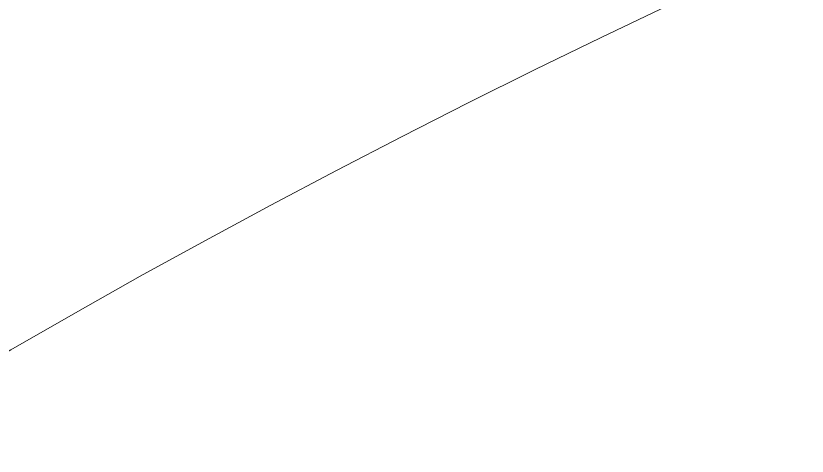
# Model space of a CAD drawing. Header units: inches. Extents: x -4169 to -1846, y 9706 to 12377.
# Drawn here: x -3465.546 to -3464.124, y 10707.999 to 10708.789 of the extents above; entities that cross this region are included whole.
import ezdxf

# ---------------------------------------------------------------- set-up
doc = ezdxf.new("R2010")
doc.units = ezdxf.units.IN
doc.header["$MEASUREMENT"] = 0
doc.layers.add('A-CLNG-PATT-1', color=252, linetype='Continuous', lineweight=18)
doc.layers.add('G-ANNO-SYMB-2', color=111, linetype='Continuous', lineweight=9)

# ---------------------------------------------------------------- blocks, each defined once
blk = doc.blocks.new('Elevation - Filled Arrow-152140-ENLARGED RCP - 1ST FLOOR PLAN')
at = {"layer": 'G-ANNO-SYMB-2'}
blk.add_arc((3.326430646400052e-61, -4.078299540852601e-18), 0.2500000000000001, 359.9999999999996, 179.9999999999998, dxfattribs=at)

msp = doc.modelspace()

# ---------------------------------------------------------------- hatches: boundary and pattern name
at = {"layer": 'A-CLNG-PATT-1'}
h = msp.add_hatch(dxfattribs=at)
h.set_pattern_fill('FP_28', color=256, style=0, pattern_type=2)
h.set_pattern_definition([(108.435, (4.16, 0), (-16.00052108790088, 32.00033826251902), [6.072, -44.525]), (139.399, (2.24, 5.76), (-96.00016541438214, 79.99987980873014), [2.95, -144.562]), (136.848, (16, 7.68), (-240.0020285187108, 223.9982064010868), [7.017999999999999, -343.889]), (109.983, (10.88, 12.48), (-47.99971113279147, 127.9998680826218), [3.746, -183.53]), (90, (9.6, 0), (-16, 16), [3.2, -12.8]), (118.443, (9.6, 3.2), (112.0002198994884, -207.9993794088488), [8.734, -427.981]), (84.28900000000002, (5.44, 10.88), (-16.00092206112034, -143.9994794650104), [3.216, -157.582]), (129.806, (5.76, 14.08), (64.00060152693437, -80.0001644072721), [2.499, -122.465])])
h.paths.add_polyline_path([(-3435.323736679797, 10649.85792763116), (-3435.3237366798, 10668.80792763116), (-3497.298736679716, 10668.80792763116), (-3497.298736679716, 10666.88939611054), (-3497.548736679716, 10666.88939611054), (-3497.548736679722, 10650.56439611057), (-3479.548736679712, 10650.56439611057), (-3479.548736679712, 10649.85792763116), (-3447.300990542247, 10649.85792763116)], flags=0)
h.paths.add_polyline_path([(-3481.17373667971, 10669.05792763116), (-3435.3237366798, 10669.05792763116), (-3435.323736679799, 10707.20792763116), (-3497.548736679716, 10707.20792763116), (-3497.548736679716, 10706.88939611054), (-3497.298736679712, 10706.88939611054), (-3497.298736679712, 10704.88939611054), (-3497.548736679716, 10704.88939611054), (-3497.548736679716, 10669.05792763116)], flags=0)
h.paths.add_polyline_path([(-3455.742482552625, 10707.45792763116), (-3435.323736679799, 10707.45792763116), (-3435.323736679796, 10726.40792763116), (-3478.298736679706, 10726.40792763116), (-3478.298736679706, 10707.45792763116), (-3459.327220020356, 10707.45792763116)], flags=0)

# ---------------------------------------------------------------- block references
at = {"layer": 'G-ANNO-SYMB-2', "xscale": 63.99999999999997, "yscale": 63.99999999999997, "zscale": 63.99999999999997}
msp.add_blockref('Elevation - Filled Arrow-152140-ENLARGED RCP - 1ST FLOOR PLAN', (-3457.554984171417, 10694.33331851992), dxfattribs=at)

doc.saveas('drawing.dxf')
